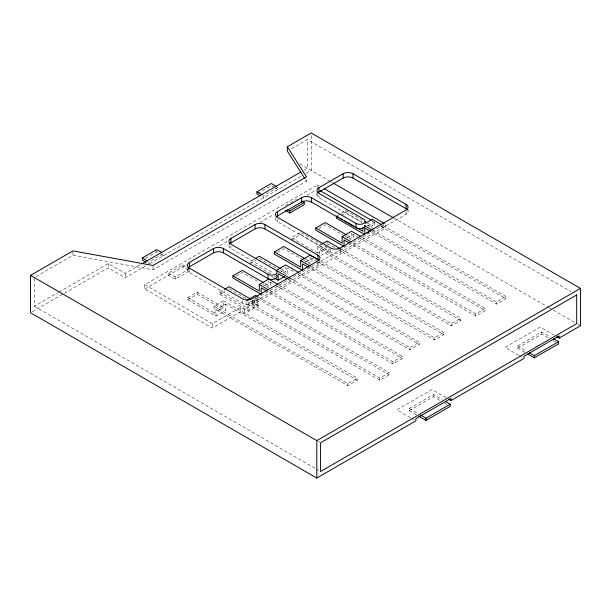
<?xml version="1.0" encoding="UTF-8"?>
<svg xmlns="http://www.w3.org/2000/svg" width="611" height="611" viewBox="0 0 611 611"><rect width="100%" height="100%" fill="white"/><g stroke="black" fill="none" stroke-linecap="round" stroke-linejoin="round"><path stroke-width="0.46" stroke-dasharray="3.06 2.29" d="M35.957 276.592L72.938 255.238L153.04 269.818L306.501 181.223L306.501 177.74M291.348 148.794L307.455 139.491L570.903 291.6M34.315 278.463L34.315 306.241L58.129 292.493M58.954 292.02L108.231 263.57L125.247 273.392L140.912 264.349M32.2 311.809L63.605 293.685M64.43 293.204L108.231 267.916L125.247 277.745L145.907 265.816M145.51 258.293L156.683 251.839L158.173 252.702M257.743 193.496L271.307 185.66L274.293 187.378M304.156 170.102L307.455 168.201L307.455 139.491M149.825 263.547L301.299 176.098M306.256 173.234L311.22 170.37L311.22 134.84M258.293 305.897L254.527 303.72L254.527 299.375L258.293 301.544L258.293 305.897L244.469 313.878L240.703 311.702L212.384 328.054L144.746 289.003L144.746 284.65L317.605 184.85L319.255 185.805M182.895 264.8L182.895 266.976L189.616 270.849L175.242 279.151L168.529 275.271L168.529 273.094L182.895 264.8L186.63 266.954M285.551 205.533L296.725 199.079M144.746 289.003L186.729 264.762M219.655 245.752L227.88 241.001M259.988 222.465L273.98 214.392M306.905 195.383L315.139 190.624M168.529 273.094L175.242 276.974L189.616 268.68M215.966 316.063L215.966 309.54L225.383 304.102L225.383 310.625L215.966 316.063L187.722 299.757L187.722 297.58L197.139 292.142L223.504 307.364L223.504 300.841L214.087 306.279L214.087 312.801L223.504 307.364M254.573 258.98L249.868 261.699L271.292 274.072M187.722 299.757L197.139 294.319L225.383 310.625M249.868 263.876L256.146 260.248M291.294 239.955L300.711 234.517L328.962 250.831L328.962 246.172M337.28 215.584L340.419 213.774M341.205 213.315L345.91 210.596L362.392 220.113M236.06 276.195L242.338 272.575L259.285 282.358M277.486 252.274L283.764 248.654L303.132 259.835M318.919 228.361L325.197 224.733L344.566 235.915M341.205 215.492L345.91 212.773L362.056 222.091M247.982 310.625L247.982 304.102L257.399 298.664L257.399 305.195L247.982 310.625L219.739 294.319L219.739 292.142L223.657 289.881M219.739 294.319L225.23 291.149M325.434 246.615L327.076 247.57L317.667 253L317.667 246.477L321.585 244.217M281.251 271.849L287.529 268.221L294.945 272.506M319.545 254.397L319.545 249.739L326.61 245.66M327.397 245.21L328.962 244.301L337.203 249.059M283.298 272.842L285.65 271.483L285.65 266.824M265.09 285.528L270.581 282.358L273.056 283.787M305.737 262.066L312.015 258.438L316.956 261.294M347.17 238.145L353.441 234.517L359.215 237.847M367.883 226.185L374.161 222.557L377.453 224.458M266.343 286.979L268.703 285.62L268.703 280.961M307.776 263.058L310.128 261.699L310.128 257.04M321.119 255.36L328.962 250.831M349.209 239.138L351.562 237.778L351.562 233.119M370.709 226.727L372.275 225.818L372.275 221.159M144.746 284.65L212.384 323.7L240.703 307.348L244.469 309.525L385.243 228.254L385.243 223.901L254.527 299.375M187.6 268.626A6.935 4.002 0 0 0 189.395 272.498L242.468 303.14A6.935 4.002 0 0 0 252.274 303.14L317.98 265.205A6.935 4.002 0 0 0 319.774 261.332M275.469 218.31A6.935 4.002 0 0 0 277.44 221.663L330.513 252.305A6.935 4.002 0 0 0 340.327 252.305L406.032 214.362A6.935 4.002 0 0 0 407.827 210.497M219.739 292.142L246.103 307.364L255.52 301.933L255.52 296.335M214.087 306.279L347.796 383.471L357.214 378.041L357.214 380.21L347.796 385.648L215.966 309.54M290.263 278.501L409.943 347.598L419.36 342.16L419.36 344.337L409.943 349.767L288.002 279.372M317.667 246.477L451.369 323.677L460.786 318.239L460.786 320.416L451.369 325.846L319.545 249.739M270.016 290.729L392.995 361.727L402.405 356.289L402.405 358.466L392.995 363.904L267.755 291.6M310.617 266.335L434.421 337.807L443.838 332.376L443.838 334.545L434.421 339.983L309.189 267.679M352.875 242.888L475.854 313.886L485.271 308.456L485.271 310.625L475.854 316.063L350.622 243.758M372.763 230.454L496.567 301.933L505.984 296.495L505.984 298.664L496.567 304.102L371.335 231.798M247.753 301.796L379.813 378.041L389.222 372.603L389.222 374.78L379.813 380.21L247.982 304.102M416.397 414.846L409.194 410.684L409.194 408.515L433.398 394.538L442.196 399.617M524.765 352.28L517.563 348.125L517.563 345.948L541.758 331.979L550.564 337.058M409.194 410.684L433.398 396.715L440.592 400.869M517.563 348.125L541.758 334.148L548.961 338.311M299.871 163.824L330.215 181.337M330.574 181.551L332.231 182.506M393.805 218.051L548.602 307.425M549.068 307.692L552.367 309.601M553.199 310.075L577.143 323.906M577.975 324.38L580.45 325.816M383.005 225.49L505.984 296.495M372.046 220.632L376.17 223.015M381.119 225.871L385.243 228.254M380.752 226.368L505.984 298.664M367.333 222.969L372.275 225.818M366.898 224.886L374.161 229.079M317.17 193.817A6.935 4.002 0 0 0 318.965 197.689L361.918 222.488M554.23 335.225L540.177 327.114L505.014 347.415L518.243 355.044M552.963 340.617L555.361 342M361.468 236.976L485.271 308.456M275.042 187.814L278.028 189.54L278.028 187.363L263.654 195.657L263.654 197.834L261.416 196.536M360.032 238.328L485.271 310.625M347.445 235.403L351.562 237.778M345.375 236.381L351.02 239.642M517.563 345.948L526.361 351.027M341.114 249.143L460.786 318.239M338.028 249.54L460.786 320.416M519.067 355.526L522.374 357.435M301.536 232.822L322.134 244.713M317.667 253L291.294 237.778L300.711 232.348L300.711 234.517M320.859 261.371L443.838 332.376M317.781 261.768L443.838 334.545M306.012 259.324L310.128 261.699M303.942 260.301L312.015 264.96M300.505 273.537L419.36 342.16M298.244 274.408L419.36 344.337M280.701 268.634L285.65 271.483M259.285 258.438L278.654 269.619M279.464 270.085L287.529 274.751L287.529 268.221M228.942 245.171A6.935 4.002 0 0 0 230.92 248.524L273.873 273.323M274.583 275.973L276.233 276.92M271.658 276.455L274.079 277.852M278.601 284.818L402.405 356.289M276.348 285.688L402.405 358.466M264.578 283.244L268.703 285.62M262.509 284.222L270.581 288.881M446.068 397.669L432.015 389.558L396.86 409.859L410.905 417.97M444.594 403.184L446.992 404.566M258.82 297.313L389.222 372.603M257.399 298.664L389.222 374.78M252.221 300.024L255.52 301.933M229.148 288.881L246.103 298.664M250.136 300.994L257.399 305.195M161.159 254.42L163.397 255.719L163.397 253.542L149.031 261.836L149.031 264.013L147.534 263.15M223.504 300.841L357.214 378.041M409.194 408.515L417.993 413.594M225.383 304.102L357.214 380.21M411.738 418.451L414.212 419.879M187.722 297.58L214.087 312.801M318.094 441.371L319.744 442.326M34.315 306.241L315.62 468.652M316.445 469.126L318.919 470.554M305.492 179.634L306.501 181.223M541.758 331.979L541.758 334.148M496.567 301.933L496.567 304.102M475.854 313.886L475.854 316.063M451.369 323.677L451.369 325.846M434.421 337.807L434.421 339.983M433.398 394.538L433.398 396.715M409.943 347.598L409.943 349.767M408.064 209.794L408.064 211.536M406.032 211.757L406.032 214.362M392.995 361.727L392.995 363.904M379.813 378.041L379.813 380.21M374.161 222.557L374.161 227.216M353.441 234.517L353.441 239.176M347.796 383.471L347.796 385.648M345.91 210.596L345.91 212.773M340.327 249.693L340.327 252.305M330.513 248.822L330.513 252.305M327.076 241.04L327.076 244.767M318.965 195.077L318.965 197.689M317.98 261.722L317.98 265.205M317.605 184.85L317.605 187.462M316.933 193.114L316.933 194.856M312.015 258.438L312.015 263.097M277.44 219.051L277.44 221.663M270.581 282.358L270.581 286.085M252.274 300.528L252.274 303.14M246.103 301.773L246.103 307.364M244.469 309.525L244.469 313.878M242.468 300.528L242.468 303.14M240.703 307.348L240.703 311.702M230.92 245.912L230.92 248.524M212.384 323.7L212.384 328.054M197.139 292.142L197.139 294.319M189.395 269.886L189.395 272.498M175.242 276.974L175.242 279.151M156.683 249.662L156.683 251.839M153.04 266.343L153.04 269.818M125.247 273.392L125.247 277.745M108.231 263.57L108.231 267.916M72.938 251.763L72.938 255.238"/><path stroke-width="0.92" d="M448.543 399.105L451.025 400.533L451.025 398.364L415.87 418.657L415.87 420.834L316.796 478.031L30.55 312.763L30.55 275.362L72.938 250.892L153.04 265.472L306.501 176.869L287.323 146.77L311.22 132.969L580.45 288.407L580.45 325.816L559.187 338.089L556.705 336.661M146.044 262.287L142.317 260.133L142.317 257.957L156.683 249.662L161.907 252.679M259.927 195.68L256.941 193.954L256.941 191.778L271.307 183.483L276.531 186.5M141.737 263.876L300.856 172.004M189.395 262.486L213.575 248.524A6.935 4.002 0 0 1 223.382 248.524L267.992 274.278A5.323 3.078 0 0 0 275.523 274.278A5.323 3.078 0 0 0 275.523 269.925L230.92 244.171A6.935 4.002 0 0 1 230.92 238.511L255.1 224.55A6.935 4.002 0 0 1 264.907 224.55L317.98 255.192A6.935 4.002 0 0 1 317.98 260.851L252.274 298.787A6.935 4.002 0 0 1 242.468 298.787L189.395 268.145A6.935 4.002 0 0 1 189.395 262.486L189.395 266.831A6.935 4.002 0 0 0 187.89 268.13M277.44 211.65L301.628 197.689A6.935 4.002 0 0 1 311.434 197.689L356.037 223.443A5.323 3.078 0 0 0 363.576 223.443A5.323 3.078 0 0 0 363.576 219.089L318.965 193.336A6.935 4.002 0 0 1 318.965 187.676L343.153 173.715A6.935 4.002 0 0 1 352.959 173.715L406.032 204.357A6.935 4.002 0 0 1 406.032 210.016L340.327 247.951A6.935 4.002 0 0 1 330.513 247.951L277.44 217.31A6.935 4.002 0 0 1 277.44 211.65L277.44 215.996A6.935 4.002 0 0 0 275.943 217.295M189.395 266.831L213.575 252.87A6.935 4.002 0 0 1 223.382 252.87L267.992 278.624A5.323 3.078 0 0 0 274.996 278.891A5.323 3.078 0 0 0 276.371 274.912M229.415 244.156A6.935 4.002 0 0 1 230.92 242.857L255.1 228.896A6.935 4.002 0 0 1 264.907 228.896L317.98 259.538A6.935 4.002 0 0 1 319.087 260.37M277.44 215.996L301.628 202.035A6.935 4.002 0 0 1 311.434 202.035L356.037 227.788A5.323 3.078 0 0 0 361.849 228.453A5.323 3.078 0 0 0 365.134 225.612M317.865 192.855A6.935 4.002 0 0 1 318.965 192.022L343.153 178.061A6.935 4.002 0 0 1 352.959 178.061L406.032 208.702A6.935 4.002 0 0 1 407.132 209.535M287.636 209.497L289.874 210.795L304.24 202.493L304.24 204.67L289.874 212.964L285.398 210.383M255.36 258.529L259.285 256.261L280.701 268.634M266.931 291.126L261.164 287.796L261.164 294.319L232.921 278.013L232.921 275.836L242.338 270.398L263.753 282.763M308.364 267.206L302.598 263.876L302.598 270.398L274.347 254.092L274.347 251.915L283.764 246.477L305.187 258.85M348.973 242.811L344.031 239.955L344.031 246.477L315.78 230.171L315.78 227.995L325.197 222.557L346.62 234.93M224.443 289.423L229.148 286.704L250.571 299.077M322.371 243.758L327.076 241.04L340.281 248.669M232.921 275.836L259.285 291.057L259.285 284.535L268.703 279.097L277.776 284.336M274.347 251.915L300.711 267.137L300.711 260.614L310.128 255.177L318.384 259.942M315.78 227.995L342.145 243.216L342.145 236.694L351.562 231.256L360.643 236.495M365.218 223.374L372.275 219.296L381.356 224.543M274.889 278.318L278.112 280.182L284.39 276.562M246.882 300.391L255.52 295.403L257.17 296.358M367.096 233.158L368.67 232.256M30.55 275.362L316.796 440.63L580.45 288.407M451.025 400.533L524.032 358.39L524.032 356.213L559.187 335.913L559.187 338.089M420.399 414.976L425.997 418.207L450.192 404.238L450.192 406.414L425.997 420.383L418.795 416.228M529.561 352.875L534.358 355.648L558.561 341.671L558.561 343.848L534.358 357.825L527.957 354.128M333.056 182.979L393.339 217.783M324.204 188.662L384.418 223.427M320.08 190.632L371.221 220.159M364.859 221.541L366.508 222.488M364.507 225.688L371.939 229.973M370.51 231.325L364.744 227.995L364.744 234.517L336.493 218.211L336.493 216.034L338.968 217.463M553.757 338.906L558.561 341.671M340.617 218.417L342.259 219.364M344.734 220.792L346.384 221.747M348.033 222.694L353.8 226.024M355.442 226.979L362.858 231.256L362.858 227.529M302.002 201.202L304.24 202.493M342.145 236.694L351.226 241.933M256.941 191.778L262.165 194.794M300.711 260.614L309.792 265.854M298.855 272.59L285.65 264.96L276.233 270.398L289.438 278.02M287.178 278.891L278.112 273.659L278.112 280.182M259.285 284.535L268.359 289.774M445.396 401.465L450.192 404.238M188.119 267.817L189.616 268.68M142.317 257.957L147.534 260.973M304.484 178.053L287.323 151.116L287.323 146.77M534.358 355.648L534.358 357.825M425.997 418.207L425.997 420.383M406.032 204.357L406.032 208.702M356.037 223.443L356.037 227.788M352.959 173.715L352.959 178.061M343.153 173.715L343.153 178.061M318.965 187.676L318.965 192.022M317.98 255.192L317.98 259.538M316.796 440.63L316.796 478.031M311.434 197.689L311.434 202.035M301.628 197.689L301.628 202.035M289.874 210.795L289.874 212.964M267.992 274.278L267.992 278.624M264.907 224.55L264.907 228.896M255.1 224.55L255.1 228.896M230.92 238.511L230.92 242.857M223.382 248.524L223.382 252.87M213.575 248.524L213.575 252.87M576.685 294.937L320.569 442.799L320.569 471.509L576.685 323.639L576.685 294.937"/></g></svg>
